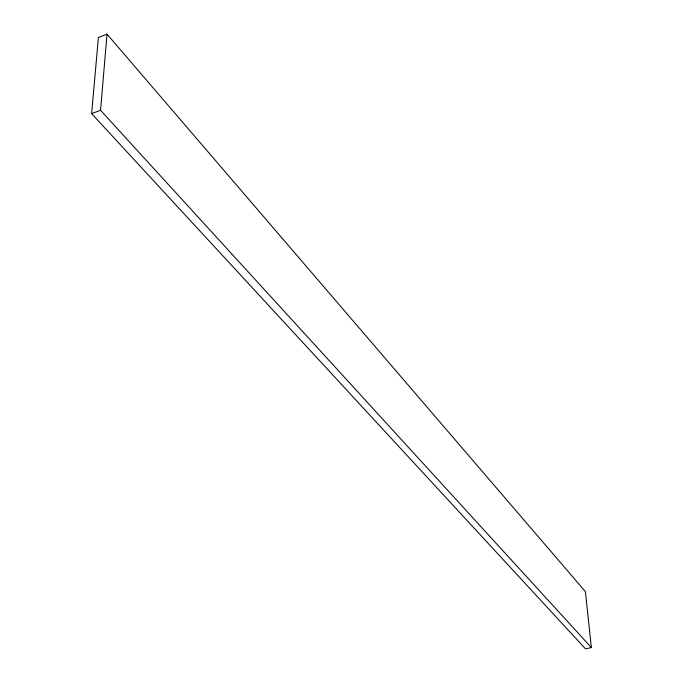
<?xml version="1.0" encoding="UTF-8"?>
<svg xmlns="http://www.w3.org/2000/svg" width="683" height="683" viewBox="0 0 683 683"><rect width="100%" height="100%" fill="white"/><g stroke="black" fill="none" stroke-linecap="round" stroke-linejoin="round"><path stroke-width="1.02" d="M591.367 647.578L100.546 110.279L107.026 34.15L98.386 37.548L91.633 113.626L585.51 648.85L591.367 647.578L585.399 591.615L107.026 34.15M91.633 113.626L100.546 110.279"/></g></svg>
